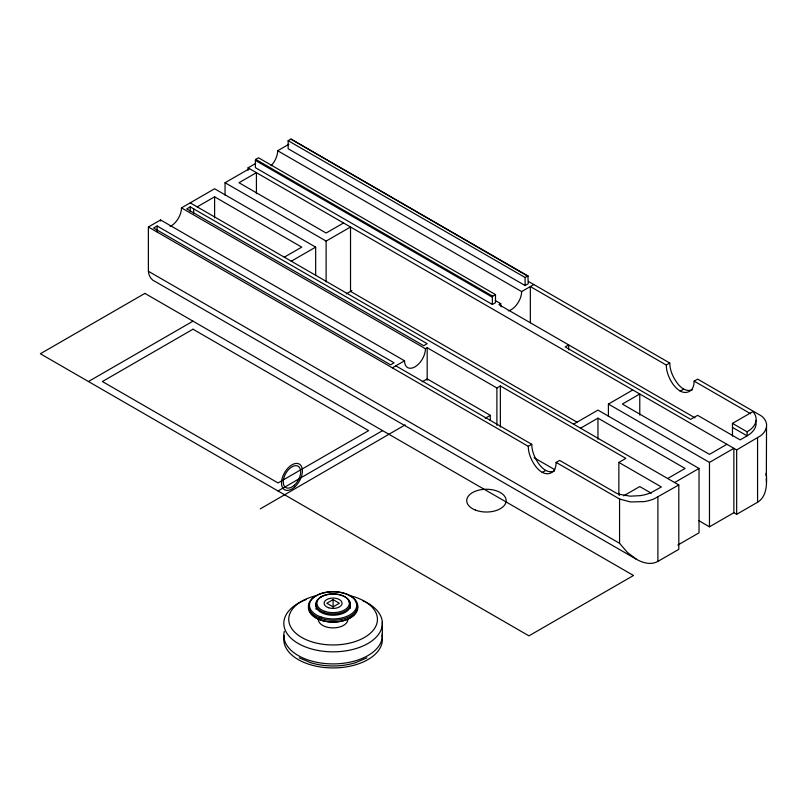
<?xml version="1.0" encoding="UTF-8"?>
<svg xmlns="http://www.w3.org/2000/svg" width="807" height="807" viewBox="0 0 807 807"><rect width="100%" height="100%" fill="white"/><g stroke="black" fill="none" stroke-linecap="round" stroke-linejoin="round"><path stroke-width="1.21" d="M530.34 322.77L530.34 286.556L666.259 365.026L666.491 368.295A23.03 13.295 60 0 0 669.376 377.827C672.645 385.484 682.056 397.397 691.024 390.326A23.03 13.295 60 0 0 693.909 384.122L694.141 381.126L697.621 379.108L761.051 415.726C764.612 418.137 767.275 422.374 766.529 426.792L766.357 476.11L766.307 473.114C766.922 482.899 767.306 496.386 757.571 502.247L736.66 514.321L733.866 512.717L709.474 526.8L698.61 520.525M618.868 494.792L618.868 462.411L661.377 486.954L651.067 492.653A31.493 18.188 0 0 1 640.173 495.659L630.267 496.174L619.393 494.298A23.383 13.497 0 0 1 616.074 492.996L559.614 460.394L556.134 462.411L555.902 465.407A23.03 13.295 60 0 1 553.017 471.611C544.049 478.682 534.638 466.769 531.369 459.122A23.03 13.295 60 0 1 528.484 449.58L528.252 446.311L148.387 226.999L148.387 271.263C148.69 275.55 151.03 279.979 155.237 281.542L636.441 559.271C642.755 562.963 651.128 565.253 657.897 561.4L678.808 549.335L678.808 484.946L190.21 202.86M766.529 426.792L765.5 430A31.523 18.198 0 0 1 760.789 435.669L736.66 449.933L248.062 167.846L248.062 170.317M255.375 160.401L255.728 159.393L258.512 157.789L495.498 294.605L495.498 302.655L492.361 304.461L255.375 167.644L255.375 160.401L492.361 297.218L492.361 304.461M492.361 297.218L492.704 296.219L495.498 294.605M568.683 349.885L568.683 344.902L565.193 346.919L690.651 419.347L697.621 415.333L740.14 439.876L747.111 435.851L747.111 431.826L750.006 429.899A31.493 18.188 0 0 0 755.211 423.604C757.168 419.61 756.028 414.637 752.86 411.61L732.474 423.372L732.474 436.123M260.257 508.894L405.175 424.865M288.139 140.68L290.923 139.076L527.909 275.893L528.252 283.741L525.115 285.547L288.139 148.73L288.139 140.68L525.115 277.507L527.909 275.893M248.062 167.846L255.678 163.448M271.071 165.778A14.788 8.534 -60 0 0 277.679 150.748L288.866 144.292M148.387 226.999L160.583 219.958L404.539 360.8A14.788 8.534 -60 0 0 414.99 366.842A14.788 8.534 -60 0 0 425.44 348.725L427.185 347.726L496.89 387.965L500.37 385.948L625.828 458.386L618.868 462.411M170.095 226.485A14.788 8.534 -60 0 0 181.494 207.883L214.601 188.767L315.668 247.124L315.668 275.601M225.052 195.112L225.052 182.735L249.454 168.653M157.103 225.99L153.612 228.008L390.598 364.825L394.078 362.817L157.103 225.99L157.103 231.74M190.21 206.874L186.72 208.892L423.705 345.709L427.185 343.701L190.21 206.874L190.21 211.474M197.18 206.874L214.601 196.817L301.727 247.124L284.306 257.181M343.55 222.974L326.119 233.031L238.993 182.735L256.424 172.678L256.424 193.72M291.266 261.206L315.668 247.124M225.052 182.735L326.119 241.081L350.52 226.999L350.52 291.388L577.207 422.263M88.447 381.529L192.994 321.166M346.274 293.839L351.862 290.611M501.127 306.751A14.788 8.534 -60 0 1 500.723 303.664L498.978 304.663L694.988 417.834M508.299 310.887A14.788 8.534 -60 0 0 521.635 291.589L533.831 284.548M392.333 367.841L404.539 360.8M422.111 381.852L427.196 378.917L490.273 415.333L490.273 420.306M278.032 490.979L382.579 430.625M485.189 418.268L490.273 415.333M666.259 365.026L669.749 363.019L669.981 366.277A23.03 13.295 60 0 0 672.867 375.82C676.347 382.911 683.226 393.201 692.467 389.781M528.252 446.311L531.742 444.304L531.974 447.562A23.03 13.295 60 0 0 534.859 457.105C538.34 464.196 545.219 474.496 554.459 471.076M573.555 424.179L597.957 410.097L699.023 468.443L699.023 532.832L677.809 545.078M608.407 416.442L608.407 404.065L632.799 389.973M580.526 428.204L597.957 418.147L685.082 468.443L667.651 478.511M680.2 391.183L683.68 389.176M542.193 472.468L545.673 470.461M333.089 599.631L326.815 603.253L333.089 606.874L339.364 603.253L333.089 599.631L333.089 607.177M623.69 495.841L639.769 486.55L651.269 493.198M726.895 444.304L709.474 454.361L622.348 404.065L639.769 393.998L639.769 415.05M674.622 482.536L699.023 468.443M608.407 404.065L709.474 462.411L733.866 448.329L733.866 512.717M556.134 462.411L619.564 499.029L630.509 501.954L644.279 501.601A31.523 18.198 0 0 0 654.084 498.877L678.808 484.946M366.923 657.826L355.645 662.658M355.272 662.779C340.907 667.046 325.282 667.046 310.907 662.779M310.544 662.658L299.266 657.826M528.252 276.498L290.923 139.076M528.383 281.401L669.749 363.019M694.141 381.126L750.601 413.719M277.679 150.748L521.635 291.589M732.474 423.372L747.111 431.826M732.474 427.397L747.111 435.851L750.006 433.914A31.493 18.188 0 0 0 755.211 427.629L756.078 424.775L755.816 420.528M255.728 159.393L492.704 296.219M495.276 300.517L500.723 303.664M181.494 207.883L425.44 348.725M395.823 365.833L531.742 444.304M534.133 457.761L554.823 469.704M148.387 271.263L619.564 543.293L627.342 552.381L636.441 559.271M766.257 478.601L766.438 482.606M382.306 621.884L382.367 634.927M619.393 494.298L619.393 495.306M757.571 437.868L757.571 502.247M736.66 449.933L736.66 514.321M709.474 462.411L709.474 526.8M657.897 497.021L657.897 561.4M619.564 499.029L619.564 543.293M597.957 418.147L597.957 439.2M525.115 277.507L525.115 285.547M500.37 385.948L500.37 427.054M496.89 387.965L496.89 425.329M427.185 347.726L427.185 380.279M326.119 241.081L326.119 281.946M214.601 196.817L214.601 217.87M193.69 208.892L193.69 213.492M160.623 221.017A14.788 8.534 -60 0 1 160.583 219.958M362.625 600.6A49.288 28.457 0 0 1 368.759 643.008A49.288 28.457 0 0 1 295.09 641.494A49.288 28.457 0 0 1 306.448 599.44M382.256 633.414A49.288 28.457 0 0 1 331.334 663.889A49.288 28.457 0 0 1 284.306 631.397M348.594 595.354A44.355 25.612 0 0 1 368.809 634.534A44.355 25.612 0 0 1 298.005 635.018A44.355 25.612 0 0 1 316.606 595.576M356.18 602.708A24.644 14.223 0 0 1 333.967 621.904A24.644 14.223 0 0 1 309.444 603.676M348.927 601.316A17.25 9.956 0 0 1 333.957 615.216A17.25 9.956 0 0 1 316.657 602.244M347.797 618.475A14.788 8.534 0 0 1 333.089 627.886A14.788 8.534 0 0 1 318.382 618.475M350.248 606.259A17.25 9.956 0 0 1 350.248 608.317M316.203 609.295A17.25 9.956 0 0 1 315.93 608.286M315.94 606.228A17.25 9.956 0 0 1 316.667 604.241M356.684 609.456A23.655 13.658 0 0 1 331.405 622.106A23.655 13.658 0 0 1 309.495 607.51M320.298 596.998A23.655 13.658 0 0 1 321.751 596.494M381.872 635.422A49.288 28.457 0 0 1 333.089 667.924A49.288 28.457 0 0 1 284.306 635.422M144.897 293.395L40.35 353.759L528.948 635.855L633.505 575.492L144.897 293.395M192.994 329.216L102.388 381.529L278.032 482.939L368.638 430.625L192.994 329.216M319.279 617.849A24.644 14.223 0 0 0 357.672 607.086A24.644 14.223 0 0 0 322.326 593.276A24.644 14.223 0 0 0 319.279 617.849M324.434 612.674A17.25 9.956 0 0 0 350.339 604.08A17.25 9.956 0 0 0 324.505 595.425A17.25 9.956 0 0 0 324.434 612.674M321.267 617.093A23.655 13.658 0 0 0 356.744 605.27A23.655 13.658 0 0 0 321.267 593.438A23.655 13.658 0 0 0 321.267 617.093M324.928 611.373A16.261 9.391 0 0 0 349.36 603.273A16.261 9.391 0 0 0 324.989 595.112A16.261 9.391 0 0 0 324.928 611.373M328.6 607.742A8.978 5.185 0 0 0 342.067 603.253A8.978 5.185 0 0 0 328.6 598.764A8.978 5.185 0 0 0 328.6 607.742M475.384 510.064A19.711 11.379 0 0 0 506.1 501.45A19.711 11.379 0 0 0 477.815 490.404A19.711 11.379 0 0 0 475.384 510.064M294.676 486.994A14.788 8.534 -60 0 0 299.357 464.096A14.788 8.534 -60 0 0 281.865 479.6A14.788 8.534 -60 0 0 294.676 486.994M294.222 485.31A12.317 7.112 -60 0 0 298.126 466.224A12.317 7.112 -60 0 0 283.55 479.156A12.317 7.112 -60 0 0 294.222 485.31"/></g></svg>
